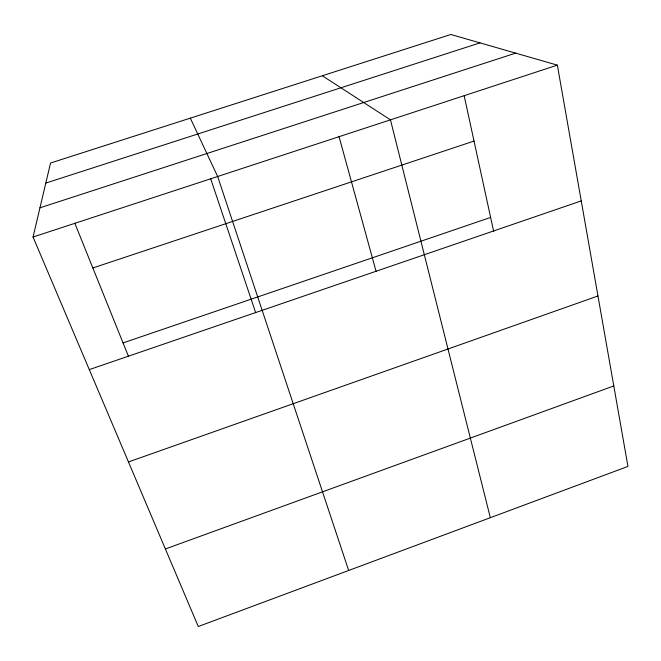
<?xml version="1.0" encoding="UTF-8"?>
<svg xmlns="http://www.w3.org/2000/svg" width="661" height="661" viewBox="0 0 661 661"><rect width="100%" height="100%" fill="white"/><g stroke="black" fill="none" stroke-linecap="round" stroke-linejoin="round"><path stroke-width="0.99" d="M33.05 237.026L50.55 163.019L450.852 34.488L557.355 65.133L627.95 466.418L198.283 626.512L33.05 237.026L557.355 65.133M165.382 548.969L613.796 385.941M128.465 461.948L597.965 295.979M89.293 369.606L581.242 200.911M123.053 342.919L490.627 217.428M92.846 267.969L474.028 141.074M39.957 207.81L515.63 53.128M45.807 183.08L479.993 42.874M322.32 75.759L390.461 119.848L490.338 517.695M190.318 118.137L217.651 176.504L348.669 570.476M74.776 223.129L128.408 356.196M210.677 178.751L255.691 312.744M338.944 136.249L376.159 271.646M464.187 95.828L493.693 231.54"/></g></svg>
